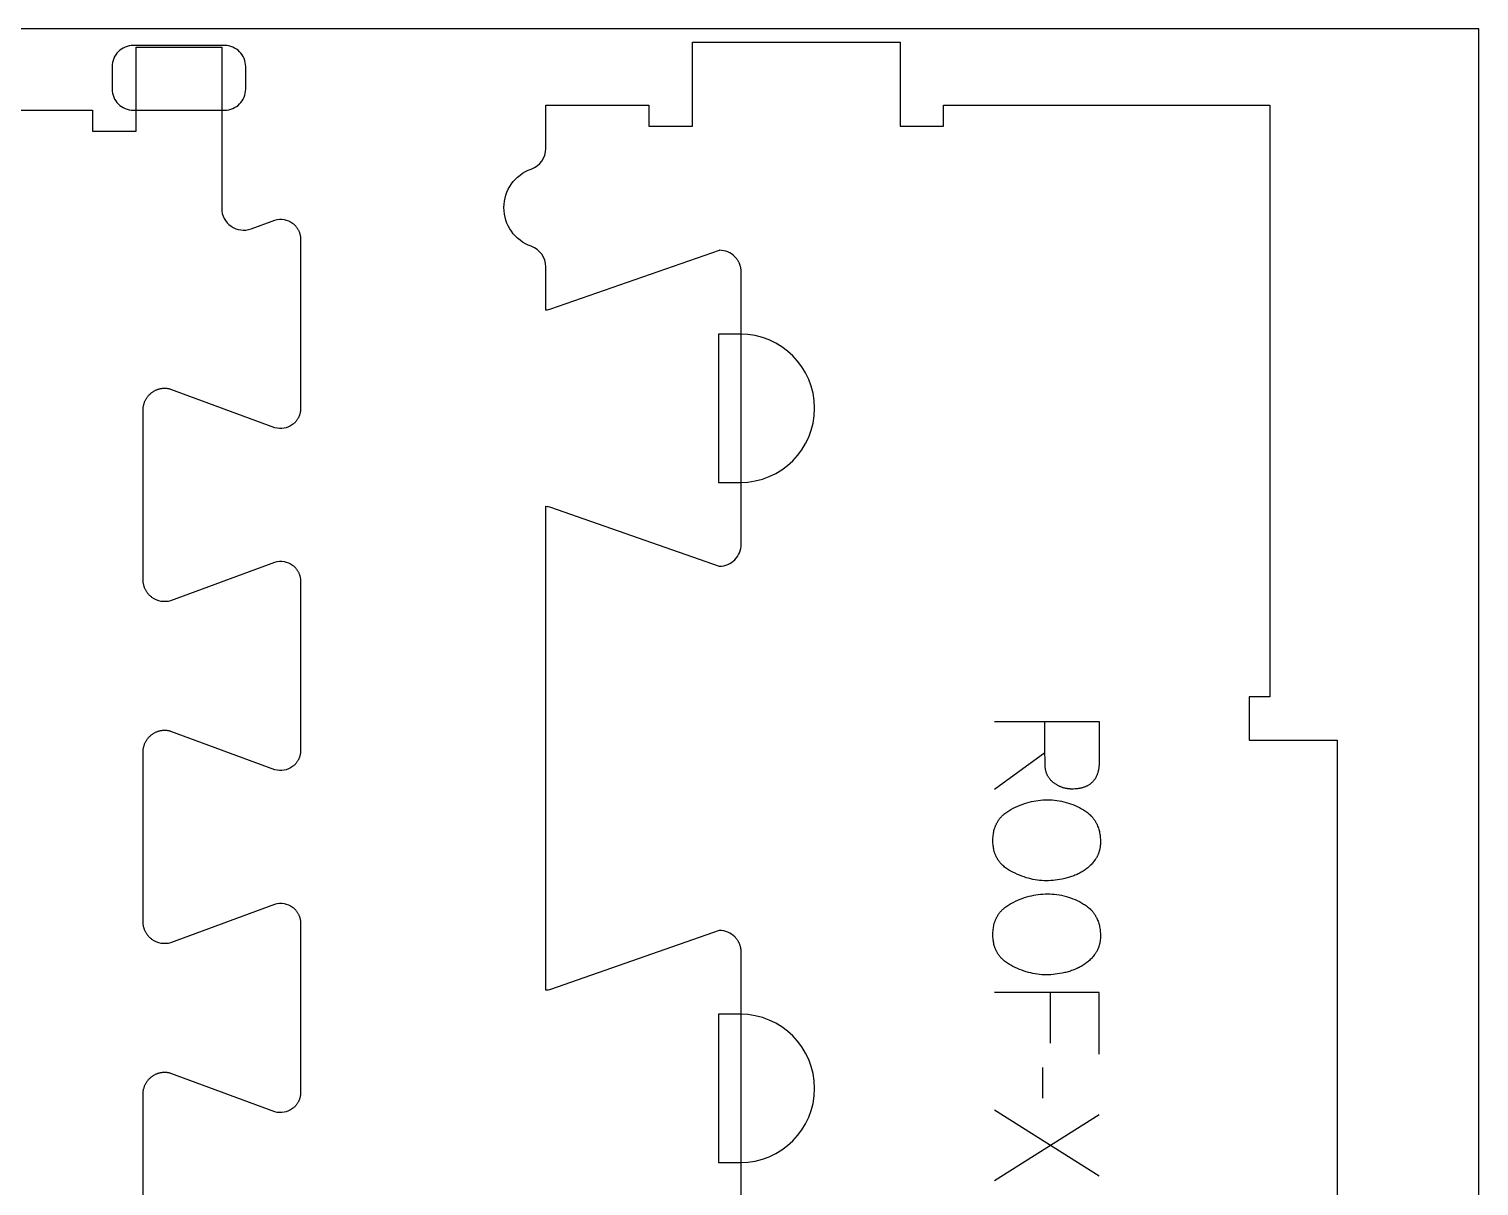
# Model space of a CAD drawing. Extents: x -17068 to -13885, y -84343 to -75479.
# Drawn here: x -14672 to -14256.5, y -76514.5 to -76183 of the extents above; entities that cross this region are included whole.
import ezdxf

# ---------------------------------------------------------------- set-up
doc = ezdxf.new("R2010")
doc.units = 0
for name, color, linetype in [('0_SHEET_SPRUCEPLY_2440X122', 1, 'CONTINUOUS'), ('1_ANYTOOL_1MMDEEP_LABELS_S', 2, 'CONTINUOUS'), ('4_ANYTOOL_CUTTHROUGH_OUTSI', 5, 'CONTINUOUS'), ('5_ANYTOOL_HALF_MILL_9MM_IN', 3, 'CONTINUOUS')]:
    doc.layers.add(name, color=color, linetype=linetype)

msp = doc.modelspace()

# ---------------------------------------------------------------- linework, layer by layer
at = {"layer": '0_SHEET_SPRUCEPLY_2440X122'}
msp.add_lwpolyline([(-16696.52, -76182.96), (-16696.52, -77402.96), (-14256.52, -77402.96), (-14256.52, -76182.96)], close=True, dxfattribs=at)
at = {"layer": '1_ANYTOOL_1MMDEEP_LABELS_S'}
for points in [[(-14395.34, -76381.42), (-14365.34, -76381.42), (-14365.34, -76392.78), (-14365.35, -76393.27), (-14365.37, -76393.74), (-14365.39, -76393.98), (-14365.41, -76394.2), (-14365.43, -76394.43), (-14365.46, -76394.65), (-14365.49, -76394.86), (-14365.53, -76395.08), (-14365.57, -76395.28), (-14365.61, -76395.49), (-14365.66, -76395.69), (-14365.71, -76395.88), (-14365.77, -76396.08), (-14365.83, -76396.27), (-14365.89, -76396.45), (-14365.96, -76396.63), (-14366.03, -76396.81), (-14366.1, -76396.98), (-14366.18, -76397.15), (-14366.26, -76397.32), (-14366.35, -76397.48), (-14366.44, -76397.64), (-14366.53, -76397.79), (-14366.63, -76397.94), (-14366.73, -76398.09), (-14366.84, -76398.23), (-14366.95, -76398.37), (-14367.06, -76398.5), (-14367.18, -76398.63), (-14367.3, -76398.76), (-14367.42, -76398.88), (-14367.55, -76399), (-14367.68, -76399.11), (-14367.82, -76399.22), (-14367.96, -76399.33), (-14368.1, -76399.43), (-14368.25, -76399.53), (-14368.4, -76399.63), (-14368.56, -76399.72), (-14368.72, -76399.81), (-14368.88, -76399.89), (-14369.04, -76399.97), (-14369.22, -76400.05), (-14369.39, -76400.12), (-14369.57, -76400.19), (-14369.75, -76400.25), (-14369.94, -76400.31), (-14370.12, -76400.37), (-14370.32, -76400.42), (-14370.52, -76400.47), (-14370.72, -76400.51), (-14370.92, -76400.56), (-14371.13, -76400.59), (-14371.34, -76400.63), (-14371.56, -76400.65), (-14371.78, -76400.68), (-14372, -76400.7), (-14372.23, -76400.72), (-14372.7, -76400.74), (-14373.18, -76400.75), (-14373.36, -76400.75), (-14373.53, -76400.74), (-14373.71, -76400.73), (-14373.88, -76400.72), (-14374.05, -76400.71), (-14374.22, -76400.69), (-14374.4, -76400.66), (-14374.57, -76400.64), (-14374.73, -76400.61), (-14374.9, -76400.58), (-14375.07, -76400.54), (-14375.24, -76400.5), (-14375.4, -76400.46), (-14375.57, -76400.41), (-14375.73, -76400.36), (-14375.89, -76400.31), (-14376.05, -76400.25), (-14376.21, -76400.19), (-14376.37, -76400.12), (-14376.53, -76400.06), (-14376.69, -76399.98), (-14376.85, -76399.91), (-14377, -76399.83), (-14377.16, -76399.75), (-14377.31, -76399.66), (-14377.47, -76399.58), (-14377.62, -76399.48), (-14377.77, -76399.39), (-14377.92, -76399.29), (-14378.07, -76399.19), (-14378.22, -76399.08), (-14378.37, -76398.97), (-14378.51, -76398.86), (-14378.65, -76398.74), (-14378.79, -76398.63), (-14378.92, -76398.51), (-14379.05, -76398.39), (-14379.17, -76398.26), (-14379.29, -76398.13), (-14379.4, -76398.01), (-14379.51, -76397.87), (-14379.62, -76397.74), (-14379.72, -76397.6), (-14379.81, -76397.47), (-14379.91, -76397.32), (-14379.99, -76397.18), (-14380.08, -76397.04), (-14380.16, -76396.89), (-14380.23, -76396.74), (-14380.3, -76396.58), (-14380.36, -76396.43), (-14380.43, -76396.27), (-14380.48, -76396.11), (-14380.53, -76395.95), (-14380.58, -76395.78), (-14380.62, -76395.62), (-14380.66, -76395.45), (-14380.7, -76395.27), (-14380.73, -76395.1), (-14380.75, -76394.92), (-14380.77, -76394.74), (-14380.79, -76394.56), (-14380.8, -76394.38), (-14380.87, -76392.46), (-14380.9, -76390.42), (-14380.9, -76381.46)], [(-14380.9, -76390.42), (-14395.38, -76400.88)], [(-14365.34, -76476.69), (-14365.34, -76459.04), (-14395.34, -76459.04)], [(-14379.31, -76473.52), (-14379.31, -76459.04)], [(-14381.45, -76489.34), (-14381.54, -76480.55)], [(-14365.34, -76511.66), (-14395.34, -76492.76)], [(-14395.34, -76512.91), (-14365.34, -76493.96)]]:
    msp.add_lwpolyline(points, dxfattribs=at)
for points in [[(-14365, -76415.88), (-14365, -76416.25), (-14365.02, -76416.61), (-14365.05, -76416.97), (-14365.09, -76417.32), (-14365.11, -76417.49), (-14365.14, -76417.67), (-14365.17, -76417.83), (-14365.2, -76418), (-14365.24, -76418.17), (-14365.28, -76418.33), (-14365.32, -76418.49), (-14365.36, -76418.65), (-14365.41, -76418.81), (-14365.46, -76418.97), (-14365.52, -76419.12), (-14365.57, -76419.28), (-14365.63, -76419.43), (-14365.69, -76419.58), (-14365.76, -76419.73), (-14365.83, -76419.87), (-14365.9, -76420.02), (-14365.97, -76420.16), (-14366.05, -76420.3), (-14366.13, -76420.44), (-14366.21, -76420.58), (-14366.29, -76420.71), (-14366.38, -76420.85), (-14366.47, -76420.98), (-14366.66, -76421.24), (-14366.86, -76421.49), (-14367.06, -76421.74), (-14367.26, -76421.98), (-14367.48, -76422.22), (-14367.69, -76422.45), (-14367.92, -76422.67), (-14368.15, -76422.89), (-14368.39, -76423.1), (-14368.63, -76423.31), (-14368.88, -76423.51), (-14369.14, -76423.71), (-14369.4, -76423.9), (-14369.67, -76424.08), (-14369.94, -76424.26), (-14370.22, -76424.43), (-14370.51, -76424.59), (-14370.8, -76424.75), (-14371.09, -76424.91), (-14371.39, -76425.06), (-14371.69, -76425.2), (-14371.99, -76425.34), (-14372.3, -76425.47), (-14372.61, -76425.6), (-14372.93, -76425.72), (-14373.25, -76425.83), (-14373.57, -76425.94), (-14373.9, -76426.04), (-14374.23, -76426.14), (-14374.56, -76426.23), (-14374.9, -76426.32), (-14375.24, -76426.4), (-14375.92, -76426.55), (-14376.6, -76426.67), (-14377.26, -76426.78), (-14377.93, -76426.87), (-14378.58, -76426.93), (-14379.23, -76426.98), (-14379.87, -76427.01), (-14380.51, -76427.02), (-14381.15, -76427.01), (-14381.78, -76426.98), (-14382.42, -76426.92), (-14383.06, -76426.85), (-14383.7, -76426.75), (-14384.33, -76426.63), (-14384.97, -76426.49), (-14385.61, -76426.33), (-14386.25, -76426.15), (-14386.88, -76425.94), (-14387.52, -76425.71), (-14388.16, -76425.47), (-14388.8, -76425.2), (-14389.43, -76424.9), (-14390.07, -76424.59), (-14390.71, -76424.26), (-14391.02, -76424.08), (-14391.33, -76423.9), (-14391.62, -76423.71), (-14391.9, -76423.52), (-14392.18, -76423.32), (-14392.44, -76423.11), (-14392.7, -76422.89), (-14392.94, -76422.68), (-14393.06, -76422.56), (-14393.17, -76422.45), (-14393.29, -76422.33), (-14393.4, -76422.22), (-14393.51, -76422.1), (-14393.61, -76421.98), (-14393.72, -76421.86), (-14393.82, -76421.73), (-14393.92, -76421.61), (-14394.01, -76421.48), (-14394.1, -76421.36), (-14394.2, -76421.23), (-14394.28, -76421.1), (-14394.37, -76420.96), (-14394.45, -76420.83), (-14394.53, -76420.69), (-14394.61, -76420.56), (-14394.69, -76420.42), (-14394.76, -76420.28), (-14394.83, -76420.14), (-14394.9, -76419.99), (-14394.97, -76419.85), (-14395.03, -76419.7), (-14395.09, -76419.55), (-14395.15, -76419.41), (-14395.21, -76419.25), (-14395.26, -76419.1), (-14395.31, -76418.95), (-14395.41, -76418.63), (-14395.49, -76418.31), (-14395.57, -76417.99), (-14395.63, -76417.66), (-14395.68, -76417.32), (-14395.73, -76416.98), (-14395.76, -76416.62), (-14395.79, -76416.27), (-14395.8, -76415.9), (-14395.81, -76415.54), (-14395.8, -76415.15), (-14395.79, -76414.78), (-14395.76, -76414.41), (-14395.73, -76414.05), (-14395.68, -76413.69), (-14395.63, -76413.34), (-14395.56, -76413), (-14395.49, -76412.66), (-14395.4, -76412.33), (-14395.3, -76412.01), (-14395.25, -76411.85), (-14395.2, -76411.7), (-14395.14, -76411.54), (-14395.08, -76411.39), (-14395.02, -76411.23), (-14394.95, -76411.08), (-14394.89, -76410.93), (-14394.82, -76410.79), (-14394.74, -76410.64), (-14394.67, -76410.5), (-14394.59, -76410.36), (-14394.51, -76410.22), (-14394.43, -76410.08), (-14394.35, -76409.94), (-14394.26, -76409.8), (-14394.17, -76409.67), (-14394.08, -76409.54), (-14393.98, -76409.41), (-14393.88, -76409.28), (-14393.78, -76409.15), (-14393.68, -76409.03), (-14393.58, -76408.9), (-14393.47, -76408.78), (-14393.36, -76408.66), (-14393.25, -76408.54), (-14393.13, -76408.42), (-14393.01, -76408.31), (-14392.89, -76408.2), (-14392.77, -76408.08), (-14392.64, -76407.97), (-14392.39, -76407.76), (-14392.12, -76407.55), (-14391.84, -76407.34), (-14391.55, -76407.15), (-14391.25, -76406.96), (-14390.94, -76406.78), (-14390.62, -76406.6), (-14389.98, -76406.27), (-14389.33, -76405.95), (-14388.68, -76405.66), (-14388.03, -76405.39), (-14387.38, -76405.14), (-14386.73, -76404.92), (-14386.08, -76404.71), (-14385.43, -76404.53), (-14384.78, -76404.36), (-14384.12, -76404.22), (-14383.47, -76404.11), (-14382.82, -76404.01), (-14382.17, -76403.93), (-14381.52, -76403.88), (-14380.86, -76403.85), (-14380.21, -76403.84), (-14379.52, -76403.85), (-14378.83, -76403.88), (-14378.15, -76403.94), (-14377.47, -76404.02), (-14376.8, -76404.12), (-14376.14, -76404.24), (-14375.48, -76404.39), (-14374.83, -76404.56), (-14374.18, -76404.75), (-14373.54, -76404.97), (-14372.9, -76405.2), (-14372.27, -76405.46), (-14371.65, -76405.75), (-14371.03, -76406.05), (-14370.42, -76406.38), (-14369.82, -76406.73), (-14369.52, -76406.91), (-14369.23, -76407.1), (-14368.95, -76407.3), (-14368.69, -76407.5), (-14368.43, -76407.71), (-14368.18, -76407.93), (-14367.94, -76408.16), (-14367.71, -76408.39), (-14367.6, -76408.5), (-14367.49, -76408.62), (-14367.38, -76408.74), (-14367.27, -76408.87), (-14367.17, -76408.99), (-14367.07, -76409.11), (-14366.97, -76409.24), (-14366.88, -76409.37), (-14366.79, -76409.5), (-14366.69, -76409.63), (-14366.61, -76409.77), (-14366.52, -76409.9), (-14366.44, -76410.04), (-14366.36, -76410.18), (-14366.28, -76410.32), (-14366.2, -76410.46), (-14366.13, -76410.61), (-14366.05, -76410.75), (-14365.92, -76411.05), (-14365.79, -76411.35), (-14365.67, -76411.66), (-14365.56, -76411.97), (-14365.47, -76412.3), (-14365.38, -76412.63), (-14365.3, -76412.96), (-14365.23, -76413.3), (-14365.16, -76413.65), (-14365.11, -76414.01), (-14365.07, -76414.37), (-14365.04, -76414.73), (-14365.01, -76415.11), (-14365, -76415.49)], [(-14365, -76442.84), (-14365, -76443.21), (-14365.02, -76443.57), (-14365.05, -76443.93), (-14365.09, -76444.28), (-14365.11, -76444.45), (-14365.14, -76444.62), (-14365.17, -76444.79), (-14365.2, -76444.96), (-14365.24, -76445.12), (-14365.28, -76445.29), (-14365.32, -76445.45), (-14365.36, -76445.61), (-14365.41, -76445.77), (-14365.46, -76445.93), (-14365.52, -76446.08), (-14365.57, -76446.23), (-14365.63, -76446.39), (-14365.69, -76446.54), (-14365.76, -76446.68), (-14365.83, -76446.83), (-14365.9, -76446.97), (-14365.97, -76447.12), (-14366.05, -76447.26), (-14366.13, -76447.4), (-14366.21, -76447.53), (-14366.29, -76447.67), (-14366.38, -76447.8), (-14366.47, -76447.94), (-14366.66, -76448.2), (-14366.86, -76448.45), (-14367.06, -76448.7), (-14367.26, -76448.94), (-14367.48, -76449.17), (-14367.69, -76449.41), (-14367.92, -76449.63), (-14368.15, -76449.85), (-14368.39, -76450.06), (-14368.63, -76450.27), (-14368.88, -76450.47), (-14369.14, -76450.66), (-14369.4, -76450.85), (-14369.67, -76451.04), (-14369.94, -76451.21), (-14370.22, -76451.39), (-14370.51, -76451.55), (-14370.8, -76451.71), (-14371.09, -76451.87), (-14371.39, -76452.02), (-14371.69, -76452.16), (-14371.99, -76452.3), (-14372.3, -76452.43), (-14372.61, -76452.55), (-14372.93, -76452.67), (-14373.25, -76452.79), (-14373.57, -76452.9), (-14373.9, -76453), (-14374.23, -76453.1), (-14374.56, -76453.19), (-14374.9, -76453.28), (-14375.24, -76453.36), (-14375.92, -76453.5), (-14376.6, -76453.63), (-14377.26, -76453.74), (-14377.93, -76453.82), (-14378.58, -76453.89), (-14379.23, -76453.94), (-14379.87, -76453.97), (-14380.51, -76453.98), (-14381.15, -76453.97), (-14381.78, -76453.94), (-14382.42, -76453.88), (-14383.06, -76453.81), (-14383.7, -76453.71), (-14384.33, -76453.59), (-14384.97, -76453.45), (-14385.61, -76453.29), (-14386.25, -76453.1), (-14386.88, -76452.9), (-14387.52, -76452.67), (-14388.16, -76452.42), (-14388.8, -76452.15), (-14389.43, -76451.86), (-14390.07, -76451.55), (-14390.71, -76451.21), (-14391.02, -76451.04), (-14391.33, -76450.86), (-14391.62, -76450.67), (-14391.9, -76450.47), (-14392.18, -76450.27), (-14392.44, -76450.07), (-14392.7, -76449.85), (-14392.94, -76449.63), (-14393.06, -76449.52), (-14393.17, -76449.41), (-14393.29, -76449.29), (-14393.4, -76449.17), (-14393.51, -76449.06), (-14393.61, -76448.94), (-14393.72, -76448.82), (-14393.82, -76448.69), (-14393.92, -76448.57), (-14394.01, -76448.44), (-14394.1, -76448.31), (-14394.2, -76448.18), (-14394.28, -76448.05), (-14394.37, -76447.92), (-14394.45, -76447.79), (-14394.53, -76447.65), (-14394.61, -76447.51), (-14394.69, -76447.38), (-14394.76, -76447.24), (-14394.83, -76447.09), (-14394.9, -76446.95), (-14394.97, -76446.81), (-14395.03, -76446.66), (-14395.09, -76446.51), (-14395.15, -76446.36), (-14395.21, -76446.21), (-14395.26, -76446.06), (-14395.31, -76445.9), (-14395.41, -76445.59), (-14395.49, -76445.27), (-14395.57, -76444.95), (-14395.63, -76444.61), (-14395.68, -76444.28), (-14395.73, -76443.93), (-14395.76, -76443.58), (-14395.79, -76443.23), (-14395.8, -76442.86), (-14395.81, -76442.49), (-14395.8, -76442.11), (-14395.79, -76441.73), (-14395.76, -76441.37), (-14395.73, -76441), (-14395.68, -76440.65), (-14395.63, -76440.3), (-14395.56, -76439.96), (-14395.49, -76439.62), (-14395.4, -76439.29), (-14395.3, -76438.97), (-14395.25, -76438.81), (-14395.2, -76438.65), (-14395.14, -76438.5), (-14395.08, -76438.34), (-14395.02, -76438.19), (-14394.95, -76438.04), (-14394.89, -76437.89), (-14394.82, -76437.74), (-14394.74, -76437.6), (-14394.67, -76437.46), (-14394.59, -76437.31), (-14394.51, -76437.17), (-14394.43, -76437.03), (-14394.35, -76436.9), (-14394.26, -76436.76), (-14394.17, -76436.63), (-14394.08, -76436.5), (-14393.98, -76436.37), (-14393.88, -76436.24), (-14393.78, -76436.11), (-14393.68, -76435.98), (-14393.58, -76435.86), (-14393.47, -76435.74), (-14393.36, -76435.62), (-14393.25, -76435.5), (-14393.13, -76435.38), (-14393.01, -76435.27), (-14392.89, -76435.15), (-14392.77, -76435.04), (-14392.64, -76434.93), (-14392.39, -76434.71), (-14392.12, -76434.5), (-14391.84, -76434.3), (-14391.55, -76434.11), (-14391.25, -76433.92), (-14390.94, -76433.73), (-14390.62, -76433.56), (-14389.98, -76433.22), (-14389.33, -76432.91), (-14388.68, -76432.62), (-14388.03, -76432.35), (-14387.38, -76432.1), (-14386.73, -76431.87), (-14386.08, -76431.67), (-14385.43, -76431.48), (-14384.78, -76431.32), (-14384.12, -76431.18), (-14383.47, -76431.06), (-14382.82, -76430.97), (-14382.17, -76430.89), (-14381.52, -76430.84), (-14380.86, -76430.8), (-14380.21, -76430.79), (-14379.52, -76430.8), (-14378.83, -76430.84), (-14378.15, -76430.89), (-14377.47, -76430.97), (-14376.8, -76431.08), (-14376.14, -76431.2), (-14375.48, -76431.35), (-14374.83, -76431.52), (-14374.18, -76431.71), (-14373.54, -76431.92), (-14372.9, -76432.16), (-14372.27, -76432.42), (-14371.65, -76432.7), (-14371.03, -76433.01), (-14370.42, -76433.34), (-14369.82, -76433.69), (-14369.52, -76433.87), (-14369.23, -76434.06), (-14368.95, -76434.26), (-14368.69, -76434.46), (-14368.43, -76434.67), (-14368.18, -76434.89), (-14367.94, -76435.11), (-14367.71, -76435.34), (-14367.6, -76435.46), (-14367.49, -76435.58), (-14367.38, -76435.7), (-14367.27, -76435.82), (-14367.17, -76435.95), (-14367.07, -76436.07), (-14366.97, -76436.2), (-14366.88, -76436.33), (-14366.79, -76436.46), (-14366.69, -76436.59), (-14366.61, -76436.73), (-14366.52, -76436.86), (-14366.44, -76437), (-14366.36, -76437.14), (-14366.28, -76437.28), (-14366.2, -76437.42), (-14366.13, -76437.56), (-14366.05, -76437.71), (-14365.92, -76438), (-14365.79, -76438.31), (-14365.67, -76438.62), (-14365.56, -76438.93), (-14365.47, -76439.25), (-14365.38, -76439.58), (-14365.3, -76439.92), (-14365.23, -76440.26), (-14365.16, -76440.61), (-14365.11, -76440.96), (-14365.07, -76441.32), (-14365.04, -76441.69), (-14365.01, -76442.07), (-14365, -76442.45)]]:
    msp.add_lwpolyline(points, close=True, dxfattribs=at)
at = {"layer": '4_ANYTOOL_CUTTHROUGH_OUTSI', "color": 5}
for points in [[(-14704.29, -76206.21), (-14653.79, -76206.21), (-14653.79, -76212.21), (-14641.29, -76212.21), (-14641.29, -76188.21), (-14616.79, -76188.21), (-14616.79, -76234.35), (-14616.79, -76234.35, 0.522088), (-14608.37, -76240.21), (-14601.57, -76237.7, -0.236725), (-14596.49, -76238.6), (-14596.36, -76238.7), (-14596.24, -76238.8), (-14596.11, -76238.91), (-14595.99, -76239.02), (-14595.87, -76239.13), (-14595.76, -76239.25), (-14595.64, -76239.37), (-14595.53, -76239.5), (-14595.43, -76239.63), (-14595.32, -76239.76), (-14595.22, -76239.9), (-14595.13, -76240.04), (-14595.04, -76240.18), (-14594.95, -76240.33), (-14594.86, -76240.48), (-14594.79, -76240.63), (-14594.71, -76240.78), (-14594.64, -76240.94), (-14594.58, -76241.1), (-14594.52, -76241.25), (-14594.46, -76241.42), (-14594.41, -76241.58), (-14594.37, -76241.74), (-14594.33, -76241.9), (-14594.29, -76242.07), (-14594.26, -76242.23), (-14594.23, -76242.39), (-14594.21, -76242.56), (-14594.2, -76242.72), (-14594.18, -76242.89), (-14594.18, -76243.05), (-14594.17, -76243.21), (-14594.17, -76291.72), (-14594.18, -76291.88), (-14594.18, -76292.04), (-14594.2, -76292.21), (-14594.21, -76292.37), (-14594.23, -76292.53), (-14594.26, -76292.7), (-14594.29, -76292.86), (-14594.33, -76293.03), (-14594.37, -76293.19), (-14594.41, -76293.35), (-14594.46, -76293.51), (-14594.52, -76293.67), (-14594.58, -76293.83), (-14594.64, -76293.99), (-14594.71, -76294.15), (-14594.79, -76294.3), (-14594.87, -76294.45), (-14594.95, -76294.6), (-14595.04, -76294.74), (-14595.13, -76294.89), (-14595.22, -76295.03), (-14595.32, -76295.16), (-14595.43, -76295.3), (-14595.53, -76295.43), (-14595.64, -76295.55), (-14595.76, -76295.68), (-14595.87, -76295.8), (-14595.99, -76295.91), (-14596.11, -76296.02), (-14596.24, -76296.13), (-14596.36, -76296.23), (-14596.49, -76296.33, -0.236725), (-14601.57, -76297.23), (-14631.35, -76286.23), (-14631.35, -76286.22), (-14631.35, -76286.22), (-14631.52, -76286.18), (-14631.69, -76286.13), (-14631.87, -76286.09), (-14632.04, -76286.06), (-14632.22, -76286.03), (-14632.4, -76286.01), (-14632.58, -76285.99), (-14632.76, -76285.97), (-14632.94, -76285.96), (-14633.13, -76285.96), (-14633.31, -76285.96), (-14633.5, -76285.97), (-14633.68, -76285.98), (-14633.86, -76286), (-14634.05, -76286.03), (-14634.23, -76286.06), (-14634.41, -76286.09), (-14634.59, -76286.13), (-14634.77, -76286.18), (-14634.95, -76286.23), (-14635.13, -76286.28), (-14635.3, -76286.34), (-14635.47, -76286.41), (-14635.64, -76286.48), (-14635.81, -76286.55), (-14635.97, -76286.63), (-14636.13, -76286.72), (-14636.29, -76286.81), (-14636.44, -76286.9), (-14636.59, -76286.99), (-14636.74, -76287.09), (-14636.88, -76287.2), (-14637.02, -76287.3), (-14637.16, -76287.42), (-14637.29, -76287.53), (-14637.42, -76287.65), (-14637.55, -76287.78), (-14637.68, -76287.91), (-14637.8, -76288.04), (-14637.92, -76288.18), (-14638.04, -76288.32), (-14638.15, -76288.46), (-14638.26, -76288.61), (-14638.36, -76288.76), (-14638.46, -76288.92), (-14638.56, -76289.08), (-14638.65, -76289.24), (-14638.73, -76289.41), (-14638.81, -76289.57), (-14638.89, -76289.74), (-14638.96, -76289.91), (-14639.03, -76290.08), (-14639.09, -76290.26), (-14639.14, -76290.43), (-14639.19, -76290.61), (-14639.23, -76290.79), (-14639.27, -76290.97), (-14639.31, -76291.15), (-14639.34, -76291.32), (-14639.36, -76291.5), (-14639.38, -76291.68), (-14639.39, -76291.86), (-14639.4, -76292.03), (-14639.4, -76292.21), (-14639.4, -76340.72), (-14639.4, -76340.89), (-14639.39, -76341.07), (-14639.38, -76341.25), (-14639.36, -76341.43), (-14639.34, -76341.6), (-14639.31, -76341.78), (-14639.27, -76341.96), (-14639.23, -76342.14), (-14639.19, -76342.32), (-14639.14, -76342.49), (-14639.09, -76342.67), (-14639.03, -76342.84), (-14638.96, -76343.02), (-14638.89, -76343.19), (-14638.81, -76343.36), (-14638.73, -76343.52), (-14638.65, -76343.69), (-14638.56, -76343.85), (-14638.46, -76344.01), (-14638.36, -76344.16), (-14638.26, -76344.32), (-14638.15, -76344.46), (-14638.04, -76344.61), (-14637.92, -76344.75), (-14637.8, -76344.89), (-14637.68, -76345.02), (-14637.55, -76345.15), (-14637.42, -76345.28), (-14637.29, -76345.4), (-14637.16, -76345.51), (-14637.02, -76345.62), (-14636.88, -76345.73, 0.237079), (-14631.35, -76346.7), (-14631.35, -76346.7), (-14631.34, -76346.7), (-14601.57, -76335.7), (-14601.57, -76335.7, -0.236725), (-14596.49, -76336.6), (-14596.36, -76336.7), (-14596.24, -76336.8), (-14596.11, -76336.91), (-14595.99, -76337.02), (-14595.87, -76337.13), (-14595.76, -76337.25), (-14595.64, -76337.37), (-14595.53, -76337.5), (-14595.43, -76337.63), (-14595.32, -76337.76), (-14595.22, -76337.9), (-14595.13, -76338.04), (-14595.04, -76338.18), (-14594.95, -76338.33), (-14594.87, -76338.48), (-14594.79, -76338.63), (-14594.71, -76338.78), (-14594.64, -76338.94), (-14594.58, -76339.1), (-14594.52, -76339.25), (-14594.46, -76339.42), (-14594.41, -76339.58), (-14594.37, -76339.74), (-14594.33, -76339.9), (-14594.29, -76340.07), (-14594.26, -76340.23), (-14594.23, -76340.39), (-14594.21, -76340.56), (-14594.2, -76340.72), (-14594.18, -76340.89), (-14594.18, -76341.05), (-14594.17, -76341.21), (-14594.18, -76389.72), (-14594.18, -76389.88), (-14594.18, -76390.04), (-14594.2, -76390.21), (-14594.21, -76390.37), (-14594.23, -76390.53), (-14594.26, -76390.7), (-14594.29, -76390.86), (-14594.33, -76391.03), (-14594.37, -76391.19), (-14594.41, -76391.35), (-14594.46, -76391.51), (-14594.52, -76391.67), (-14594.58, -76391.83), (-14594.64, -76391.99), (-14594.71, -76392.15), (-14594.79, -76392.3), (-14594.87, -76392.45), (-14594.95, -76392.6), (-14595.04, -76392.74), (-14595.13, -76392.89), (-14595.22, -76393.03), (-14595.32, -76393.16), (-14595.43, -76393.3), (-14595.53, -76393.43), (-14595.64, -76393.55), (-14595.76, -76393.68), (-14595.87, -76393.8), (-14595.99, -76393.91), (-14596.11, -76394.02), (-14596.24, -76394.13), (-14596.36, -76394.23), (-14596.49, -76394.33, -0.236725), (-14601.57, -76395.23), (-14631.35, -76384.23), (-14631.35, -76384.22), (-14631.35, -76384.22), (-14631.52, -76384.18), (-14631.69, -76384.13), (-14631.87, -76384.09), (-14632.04, -76384.06), (-14632.22, -76384.03), (-14632.4, -76384.01), (-14632.58, -76383.99), (-14632.76, -76383.97), (-14632.95, -76383.96), (-14633.13, -76383.96), (-14633.31, -76383.96), (-14633.5, -76383.97), (-14633.68, -76383.98), (-14633.87, -76384), (-14634.05, -76384.03), (-14634.23, -76384.06), (-14634.41, -76384.09), (-14634.59, -76384.13), (-14634.77, -76384.18), (-14634.95, -76384.23), (-14635.13, -76384.28), (-14635.3, -76384.34), (-14635.47, -76384.41), (-14635.64, -76384.48), (-14635.81, -76384.55), (-14635.97, -76384.63), (-14636.13, -76384.72), (-14636.29, -76384.81), (-14636.44, -76384.9), (-14636.59, -76384.99), (-14636.74, -76385.09), (-14636.88, -76385.2), (-14637.02, -76385.3), (-14637.16, -76385.42), (-14637.29, -76385.53), (-14637.42, -76385.65), (-14637.55, -76385.78), (-14637.68, -76385.91), (-14637.8, -76386.04), (-14637.92, -76386.18), (-14638.04, -76386.32), (-14638.15, -76386.46), (-14638.26, -76386.61), (-14638.36, -76386.76), (-14638.46, -76386.92), (-14638.56, -76387.08), (-14638.65, -76387.24), (-14638.73, -76387.41), (-14638.81, -76387.57), (-14638.89, -76387.74), (-14638.96, -76387.91), (-14639.03, -76388.08), (-14639.09, -76388.26), (-14639.14, -76388.43), (-14639.19, -76388.61), (-14639.23, -76388.79), (-14639.27, -76388.97), (-14639.31, -76389.15), (-14639.34, -76389.32), (-14639.36, -76389.5), (-14639.38, -76389.68), (-14639.39, -76389.86), (-14639.4, -76390.03), (-14639.4, -76390.21), (-14639.4, -76438.72), (-14639.4, -76438.89), (-14639.39, -76439.07), (-14639.38, -76439.25), (-14639.36, -76439.43), (-14639.34, -76439.6), (-14639.31, -76439.78), (-14639.27, -76439.96), (-14639.24, -76440.14), (-14639.19, -76440.32), (-14639.14, -76440.49), (-14639.09, -76440.67), (-14639.03, -76440.84), (-14638.96, -76441.02), (-14638.89, -76441.19), (-14638.81, -76441.36), (-14638.73, -76441.52), (-14638.65, -76441.69), (-14638.56, -76441.85), (-14638.46, -76442.01), (-14638.36, -76442.16), (-14638.26, -76442.32), (-14638.15, -76442.46), (-14638.04, -76442.61), (-14637.92, -76442.75), (-14637.8, -76442.89), (-14637.68, -76443.02), (-14637.55, -76443.15), (-14637.42, -76443.28), (-14637.29, -76443.4), (-14637.16, -76443.51), (-14637.02, -76443.62), (-14636.88, -76443.73, 0.237079), (-14631.35, -76444.7), (-14631.35, -76444.7), (-14631.34, -76444.7), (-14601.57, -76433.7), (-14601.57, -76433.7, -0.236725), (-14596.49, -76434.6), (-14596.36, -76434.7), (-14596.24, -76434.8), (-14596.11, -76434.91), (-14595.99, -76435.02), (-14595.87, -76435.13), (-14595.76, -76435.25), (-14595.64, -76435.37), (-14595.53, -76435.5), (-14595.43, -76435.63), (-14595.32, -76435.76), (-14595.22, -76435.9), (-14595.13, -76436.04), (-14595.04, -76436.18), (-14594.95, -76436.33), (-14594.87, -76436.48), (-14594.79, -76436.63), (-14594.71, -76436.78), (-14594.64, -76436.94), (-14594.58, -76437.1), (-14594.52, -76437.25), (-14594.46, -76437.42), (-14594.41, -76437.58), (-14594.37, -76437.74), (-14594.33, -76437.9), (-14594.29, -76438.07), (-14594.26, -76438.23), (-14594.23, -76438.39), (-14594.21, -76438.56), (-14594.2, -76438.72), (-14594.18, -76438.89), (-14594.18, -76439.05), (-14594.18, -76439.21), (-14594.18, -76487.72), (-14594.18, -76487.88), (-14594.18, -76488.04), (-14594.2, -76488.21), (-14594.21, -76488.37), (-14594.23, -76488.53), (-14594.26, -76488.7), (-14594.29, -76488.86), (-14594.33, -76489.03), (-14594.37, -76489.19), (-14594.41, -76489.35), (-14594.46, -76489.51), (-14594.52, -76489.67), (-14594.58, -76489.83), (-14594.64, -76489.99), (-14594.71, -76490.15), (-14594.79, -76490.3), (-14594.87, -76490.45), (-14594.95, -76490.6), (-14595.04, -76490.74), (-14595.13, -76490.89), (-14595.22, -76491.03), (-14595.32, -76491.16), (-14595.43, -76491.3), (-14595.53, -76491.43), (-14595.64, -76491.55), (-14595.76, -76491.68), (-14595.87, -76491.8), (-14595.99, -76491.91), (-14596.11, -76492.02), (-14596.24, -76492.13), (-14596.36, -76492.23), (-14596.49, -76492.33, -0.236725), (-14601.57, -76493.23), (-14631.35, -76482.23), (-14631.35, -76482.22), (-14631.35, -76482.22), (-14631.52, -76482.18), (-14631.69, -76482.13), (-14631.87, -76482.09), (-14632.04, -76482.06), (-14632.22, -76482.03), (-14632.4, -76482.01), (-14632.58, -76481.99), (-14632.76, -76481.97), (-14632.95, -76481.96), (-14633.13, -76481.96), (-14633.31, -76481.96), (-14633.5, -76481.97), (-14633.68, -76481.98), (-14633.87, -76482), (-14634.05, -76482.03), (-14634.23, -76482.06), (-14634.41, -76482.09), (-14634.59, -76482.13), (-14634.77, -76482.18), (-14634.95, -76482.23), (-14635.13, -76482.28), (-14635.3, -76482.34), (-14635.47, -76482.41), (-14635.64, -76482.48), (-14635.81, -76482.55), (-14635.97, -76482.63), (-14636.13, -76482.72), (-14636.29, -76482.81), (-14636.44, -76482.9), (-14636.59, -76482.99), (-14636.74, -76483.09), (-14636.88, -76483.2), (-14637.02, -76483.3), (-14637.16, -76483.42), (-14637.29, -76483.53), (-14637.42, -76483.65), (-14637.55, -76483.78), (-14637.68, -76483.91), (-14637.8, -76484.04), (-14637.92, -76484.18), (-14638.04, -76484.32), (-14638.15, -76484.46), (-14638.26, -76484.61), (-14638.36, -76484.76), (-14638.46, -76484.92), (-14638.56, -76485.08), (-14638.65, -76485.24), (-14638.73, -76485.41), (-14638.81, -76485.57), (-14638.89, -76485.74), (-14638.96, -76485.91), (-14639.03, -76486.08), (-14639.09, -76486.26), (-14639.14, -76486.43), (-14639.19, -76486.61), (-14639.24, -76486.79), (-14639.27, -76486.97), (-14639.31, -76487.15), (-14639.34, -76487.32), (-14639.36, -76487.5), (-14639.38, -76487.68), (-14639.39, -76487.86), (-14639.4, -76488.03), (-14639.4, -76488.21), (-14639.4, -76536.72)], [(-14467.92, -76525.53), (-14467.92, -76447.53), (-14467.93, -76447.38), (-14467.93, -76447.23), (-14467.94, -76447.08), (-14467.95, -76446.93), (-14467.97, -76446.77), (-14467.99, -76446.62), (-14468.01, -76446.47), (-14468.04, -76446.32), (-14468.07, -76446.17), (-14468.11, -76446.02), (-14468.15, -76445.87), (-14468.19, -76445.72), (-14468.24, -76445.57), (-14468.29, -76445.43), (-14468.34, -76445.28), (-14468.4, -76445.14), (-14468.46, -76444.99), (-14468.53, -76444.85), (-14468.59, -76444.71), (-14468.67, -76444.58), (-14468.74, -76444.44), (-14468.82, -76444.31), (-14468.9, -76444.18), (-14468.98, -76444.05), (-14469.07, -76443.92), (-14469.16, -76443.8), (-14469.25, -76443.67), (-14469.35, -76443.56), (-14469.45, -76443.44), (-14469.55, -76443.33), (-14469.65, -76443.22), (-14469.75, -76443.11, 0.198912), (-14474.17, -76441.28), (-14474.22, -76441.28), (-14474.26, -76441.29), (-14522.53, -76458.19), (-14522.53, -76458.19, -0.061485), (-14523.92, -76458.42), (-14523.92, -76319.73, -0.061485), (-14522.53, -76319.97), (-14474.22, -76336.88), (-14474.17, -76336.88), (-14474.17, -76336.88, 0.414214), (-14467.92, -76330.63), (-14467.92, -76252.63), (-14467.93, -76252.48), (-14467.93, -76252.33), (-14467.94, -76252.18), (-14467.95, -76252.03), (-14467.97, -76251.87), (-14467.99, -76251.72), (-14468.01, -76251.57), (-14468.04, -76251.42), (-14468.07, -76251.27), (-14468.11, -76251.12), (-14468.15, -76250.97), (-14468.19, -76250.82), (-14468.24, -76250.67), (-14468.29, -76250.53), (-14468.34, -76250.38), (-14468.4, -76250.24), (-14468.46, -76250.09), (-14468.53, -76249.95), (-14468.59, -76249.81), (-14468.67, -76249.68), (-14468.74, -76249.54), (-14468.82, -76249.41), (-14468.9, -76249.28), (-14468.98, -76249.15), (-14469.07, -76249.02), (-14469.16, -76248.9), (-14469.25, -76248.77), (-14469.35, -76248.66), (-14469.45, -76248.54), (-14469.55, -76248.43), (-14469.65, -76248.32), (-14469.75, -76248.21, 0.198912), (-14474.17, -76246.38), (-14474.22, -76246.38), (-14474.26, -76246.39), (-14522.53, -76263.29), (-14522.53, -76263.29, -0.061485), (-14523.92, -76263.52), (-14523.92, -76251.12, 0.317837), (-14528.09, -76245.23, -0.707107), (-14528.09, -76223.08, 0.317837), (-14523.92, -76217.18), (-14523.92, -76204.78), (-14494.42, -76204.78), (-14494.42, -76210.78), (-14481.92, -76210.78), (-14481.92, -76186.78), (-14422.42, -76186.78), (-14422.42, -76210.78), (-14409.92, -76210.78), (-14409.92, -76204.78), (-14316.42, -76204.78), (-14316.42, -76374.28), (-14322.42, -76374.28), (-14322.42, -76386.78), (-14297.2, -76386.78), (-14297.2, -76486.53), (-14297.2, -76586.28)]]:
    msp.add_lwpolyline(points, format="xyb", dxfattribs=at)
at = {"layer": '5_ANYTOOL_HALF_MILL_9MM_IN', "color": 3}
for points in [[(-14642.16, -76187.71, 0.414214), (-14648.16, -76193.71), (-14648.16, -76200.21, 0.414214), (-14642.16, -76206.21), (-14615.91, -76206.21, 0.414214), (-14609.91, -76200.21), (-14609.91, -76193.71, 0.414214), (-14615.91, -76187.71)], [(-14468.17, -76312.88, 1), (-14468.17, -76270.38), (-14468.42, -76270.38), (-14474.42, -76270.38), (-14474.42, -76312.88), (-14468.42, -76312.88), (-14468.17, -76312.88)], [(-14468.17, -76507.78, 1), (-14468.17, -76465.28), (-14468.42, -76465.28), (-14474.42, -76465.28), (-14474.42, -76507.78), (-14468.42, -76507.78), (-14468.17, -76507.78)]]:
    msp.add_lwpolyline(points, format="xyb", close=True, dxfattribs=at)

doc.saveas('drawing.dxf')
